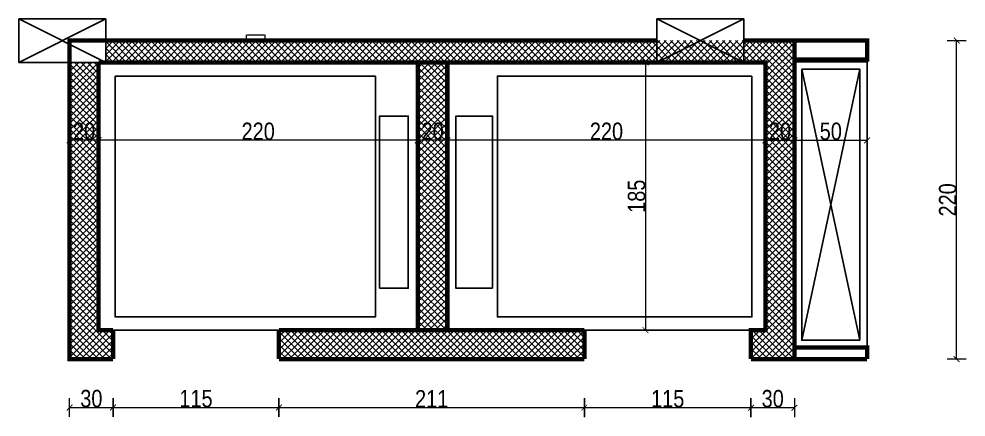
# Model space of a CAD drawing. Extents: x 250879 to 348495, y -51522 to -9360.
# Drawn here: x 297501 to 298155, y -10845 to -10570 of the extents above; entities that cross this region are included whole.
import ezdxf

# ---------------------------------------------------------------- set-up
doc = ezdxf.new("R2010")
doc.units = 0
doc.layers.get('DEFPOINTS').update_dxf_attribs({"color": 9, "linetype": 'CONTINUOUS'})
for name, color, linetype in [('AXIS', 1, 'CONTINUOUS'), ('COLUMN', 5, 'CONTINUOUS'), ('FURNITURE', 4, 'CONTINUOUS'), ('WALL', 7, 'CONTINUOUS')]:
    doc.layers.add(name, color=color, linetype=linetype)
doc.layers.add('dimention', color=151, linetype='CONTINUOUS', lineweight=13)
doc.layers.add('FURN', color=126, linetype='CONTINUOUS', lineweight=9)
doc.styles.add('yon', font='ARIALN.TTF')
doc.dimstyles.new('CM', dxfattribs={"dimscale": 0, "dimtxt": 12, "dimasz": 0.4, "dimexe": 50, "dimexo": 1000, "dimgap": 0.03, "dimtad": 1, "dimdec": 0, "dimzin": 0, "dimdsep": 46, "dimtxsty": 'yon', "dimblk": 'Ar thick3', "dimcen": 3, "dimdle": 8, "dimse1": 1, "dimse2": 1, "dimclrd": 8, "dimclre": 8, "dimclrt": 30, "dimadec": 0, "dimazin": 0, "dimtfac": 1, "dimtdec": 0, "dimtix": 1, "dimtmove": 1, "dimatfit": 3, "dimfxl": 50, "dimtolj": 1, "dimtzin": 0, "dimlwd": 9, "dimarcsym": 0})

# ---------------------------------------------------------------- blocks, each defined once
blk = doc.blocks.new('COLUMN')
at = {"layer": 'AXIS'}
for p, q in [((236924.7, -9644.26), (236984.7, -9674.26)), ((236984.7, -9644.26), (236924.7, -9674.26))]:
    blk.add_line(p, q, dxfattribs=at)
at = {"layer": 'COLUMN'}
blk.add_lwpolyline([(236924.7, -9644.26), (236984.7, -9644.26), (236984.7, -9674.26), (236924.7, -9674.26)], close=True, dxfattribs=at)
blk = doc.blocks.new('Ar thick3')
at = {"layer": 'dimention'}
blk.add_line((0, 16.2), (0, -16.2), dxfattribs=at)
at = {"layer": 'dimention', "const_width": 1.5}
blk.add_lwpolyline([(-5, -5.1), (5, 4.9)], dxfattribs=at)
blk = doc.blocks.new('*D1448')
at = {"layer": 'DEFPOINTS', "color": 0, "linetype": 'Continuous', "transparency": 16777216}
for p in [(297923.33, -10600.25), (297933.38, -10785.33), (297950.44, -10785.33)]:
    blk.add_point(p, dxfattribs=at)
at = {"layer": 'WALL', "color": 8, "linetype": 'Continuous', "lineweight": 9, "transparency": 16777216}
blk.add_line((297933.38, -10600.65), (297933.38, -10784.93), dxfattribs=at)
at = {"layer": 'WALL', "color": 8, "linetype": 'Continuous', "lineweight": 9, "transparency": 16777216, "xscale": 0.4, "yscale": 0.4, "zscale": 0.4}
for p, rotation in [((297933.38, -10600.25), 90), ((297933.38, -10785.33), 270)]:
    blk.add_blockref('Ar thick3', p, dxfattribs=dict(at, rotation=rotation))
at = {"layer": 'WALL', "color": 30, "linetype": 'Continuous', "transparency": 16777216, "insert": (297927.22, -10692.79), "char_height": 12, "attachment_point": 5, "rotation": 90, "style": 'yon'}
blk.add_mtext('\\A1;185', dxfattribs=at)
blk = doc.blocks.new('*D1449')
at = {"layer": 'DEFPOINTS', "color": 0, "linetype": 'Continuous', "transparency": 16777216}
for p in [(297796.6, -10648.32), (298016.21, -10648.32), (297796.6, -10654.13)]:
    blk.add_point(p, dxfattribs=at)
at = {"layer": 'WALL', "color": 8, "linetype": 'Continuous', "lineweight": 9, "transparency": 16777216}
blk.add_line((298015.81, -10654.13), (297797, -10654.13), dxfattribs=at)
at = {"layer": 'WALL', "color": 8, "linetype": 'Continuous', "lineweight": 9, "transparency": 16777216, "xscale": 0.4, "yscale": 0.4, "zscale": 0.4, "rotation": 180}
blk.add_blockref('Ar thick3', (297796.6, -10654.13), dxfattribs=at)
at = {"layer": 'WALL', "color": 8, "linetype": 'Continuous', "lineweight": 9, "transparency": 16777216, "xscale": 0.4, "yscale": 0.4, "zscale": 0.4}
blk.add_blockref('Ar thick3', (298016.21, -10654.13), dxfattribs=at)
at = {"layer": 'WALL', "color": 30, "linetype": 'Continuous', "transparency": 16777216, "insert": (297906.41, -10647.97), "char_height": 12, "attachment_point": 5, "style": 'yon'}
blk.add_mtext('\\A1;220', dxfattribs=at)
blk = doc.blocks.new('*D1450')
at = {"layer": 'DEFPOINTS', "color": 0, "linetype": 'Continuous', "transparency": 16777216}
for p in [(297796.6, -10648.32), (297776.11, -10654.13), (297776.11, -10674.62)]:
    blk.add_point(p, dxfattribs=at)
at = {"layer": 'WALL', "color": 8, "linetype": 'Continuous', "lineweight": 9, "transparency": 16777216}
blk.add_line((297796.2, -10654.13), (297776.51, -10654.13), dxfattribs=at)
at = {"layer": 'WALL', "color": 8, "linetype": 'Continuous', "lineweight": 9, "transparency": 16777216, "xscale": 0.4, "yscale": 0.4, "zscale": 0.4, "rotation": 180}
blk.add_blockref('Ar thick3', (297776.11, -10654.13), dxfattribs=at)
at = {"layer": 'WALL', "color": 8, "linetype": 'Continuous', "lineweight": 9, "transparency": 16777216, "xscale": 0.4, "yscale": 0.4, "zscale": 0.4}
blk.add_blockref('Ar thick3', (297796.6, -10654.13), dxfattribs=at)
at = {"layer": 'WALL', "color": 30, "linetype": 'Continuous', "transparency": 16777216, "insert": (297786.36, -10647.97), "char_height": 12, "attachment_point": 5, "style": 'yon'}
blk.add_mtext('\\A1;20', dxfattribs=at)
blk = doc.blocks.new('*D1451')
at = {"layer": 'DEFPOINTS', "color": 0, "linetype": 'Continuous', "transparency": 16777216}
for p in [(297555.69, -10654.13), (297555.69, -10659.91), (297776.11, -10674.62)]:
    blk.add_point(p, dxfattribs=at)
at = {"layer": 'WALL', "color": 8, "linetype": 'Continuous', "lineweight": 9, "transparency": 16777216}
blk.add_line((297775.71, -10654.13), (297556.09, -10654.13), dxfattribs=at)
at = {"layer": 'WALL', "color": 8, "linetype": 'Continuous', "lineweight": 9, "transparency": 16777216, "xscale": 0.4, "yscale": 0.4, "zscale": 0.4, "rotation": 180}
blk.add_blockref('Ar thick3', (297555.69, -10654.13), dxfattribs=at)
at = {"layer": 'WALL', "color": 8, "linetype": 'Continuous', "lineweight": 9, "transparency": 16777216, "xscale": 0.4, "yscale": 0.4, "zscale": 0.4}
blk.add_blockref('Ar thick3', (297776.11, -10654.13), dxfattribs=at)
at = {"layer": 'WALL', "color": 30, "linetype": 'Continuous', "transparency": 16777216, "insert": (297665.9, -10647.97), "char_height": 12, "attachment_point": 5, "style": 'yon'}
blk.add_mtext('\\A1;220', dxfattribs=at)
blk = doc.blocks.new('*D1452')
at = {"layer": 'DEFPOINTS', "color": 0, "linetype": 'Continuous', "transparency": 16777216}
for p in [(298016.21, -10654.13), (298036.21, -10654.13), (298036.21, -10654.13)]:
    blk.add_point(p, dxfattribs=at)
at = {"layer": 'WALL', "color": 8, "linetype": 'Continuous', "lineweight": 9, "transparency": 16777216}
blk.add_line((298016.61, -10654.13), (298035.81, -10654.13), dxfattribs=at)
at = {"layer": 'WALL', "color": 8, "linetype": 'Continuous', "lineweight": 9, "transparency": 16777216, "xscale": 0.4, "yscale": 0.4, "zscale": 0.4, "rotation": 180}
blk.add_blockref('Ar thick3', (298016.21, -10654.13), dxfattribs=at)
at = {"layer": 'WALL', "color": 8, "linetype": 'Continuous', "lineweight": 9, "transparency": 16777216, "xscale": 0.4, "yscale": 0.4, "zscale": 0.4}
blk.add_blockref('Ar thick3', (298036.21, -10654.13), dxfattribs=at)
at = {"layer": 'WALL', "color": 30, "linetype": 'Continuous', "transparency": 16777216, "insert": (298026.21, -10647.97), "char_height": 12, "attachment_point": 5, "style": 'yon'}
blk.add_mtext('\\A1;20', dxfattribs=at)
blk = doc.blocks.new('*D1453')
at = {"layer": 'DEFPOINTS', "color": 0, "linetype": 'Continuous', "transparency": 16777216}
for p in [(298036.21, -10654.13), (298086.38, -10654.13), (298086.38, -10654.13)]:
    blk.add_point(p, dxfattribs=at)
at = {"layer": 'WALL', "color": 8, "linetype": 'Continuous', "lineweight": 9, "transparency": 16777216}
blk.add_line((298036.61, -10654.13), (298085.98, -10654.13), dxfattribs=at)
at = {"layer": 'WALL', "color": 8, "linetype": 'Continuous', "lineweight": 9, "transparency": 16777216, "xscale": 0.4, "yscale": 0.4, "zscale": 0.4, "rotation": 180}
blk.add_blockref('Ar thick3', (298036.21, -10654.13), dxfattribs=at)
at = {"layer": 'WALL', "color": 8, "linetype": 'Continuous', "lineweight": 9, "transparency": 16777216, "xscale": 0.4, "yscale": 0.4, "zscale": 0.4}
blk.add_blockref('Ar thick3', (298086.38, -10654.13), dxfattribs=at)
at = {"layer": 'WALL', "color": 30, "linetype": 'Continuous', "transparency": 16777216, "insert": (298061.3, -10647.97), "char_height": 12, "attachment_point": 5, "style": 'yon'}
blk.add_mtext('\\A1;50', dxfattribs=at)
blk = doc.blocks.new('*D1454')
at = {"layer": 'DEFPOINTS', "color": 0, "linetype": 'Continuous', "transparency": 16777216}
for p in [(298086.38, -10585.25), (298148.23, -10585.25), (298086.38, -10805.33)]:
    blk.add_point(p, dxfattribs=at)
at = {"layer": 'WALL', "color": 8, "linetype": 'Continuous', "lineweight": 9, "transparency": 16777216}
blk.add_line((298148.23, -10804.93), (298148.23, -10585.65), dxfattribs=at)
at = {"layer": 'WALL', "color": 8, "linetype": 'Continuous', "lineweight": 9, "transparency": 16777216, "xscale": 0.4, "yscale": 0.4, "zscale": 0.4}
for p, rotation in [((298148.23, -10585.25), 90), ((298148.23, -10805.33), 270)]:
    blk.add_blockref('Ar thick3', p, dxfattribs=dict(at, rotation=rotation))
at = {"layer": 'WALL', "color": 30, "linetype": 'Continuous', "transparency": 16777216, "insert": (298142.08, -10695.29), "char_height": 12, "attachment_point": 5, "rotation": 90, "style": 'yon'}
blk.add_mtext('\\A1;220', dxfattribs=at)
blk = doc.blocks.new('*D1442')
at = {"layer": 'DEFPOINTS', "color": 0, "linetype": 'Continuous', "transparency": 16777216}
for p in [(298006.21, -10805.33), (298036.21, -10805.33), (298006.21, -10838.9)]:
    blk.add_point(p, dxfattribs=at)
at = {"layer": 'WALL', "color": 8, "linetype": 'Continuous', "lineweight": 9, "transparency": 16777216}
blk.add_line((298035.81, -10838.9), (298006.61, -10838.9), dxfattribs=at)
at = {"layer": 'WALL', "color": 8, "linetype": 'Continuous', "lineweight": 9, "transparency": 16777216, "xscale": 0.4, "yscale": 0.4, "zscale": 0.4, "rotation": 180}
blk.add_blockref('Ar thick3', (298006.21, -10838.9), dxfattribs=at)
at = {"layer": 'WALL', "color": 8, "linetype": 'Continuous', "lineweight": 9, "transparency": 16777216, "xscale": 0.4, "yscale": 0.4, "zscale": 0.4}
blk.add_blockref('Ar thick3', (298036.21, -10838.9), dxfattribs=at)
at = {"layer": 'WALL', "color": 30, "linetype": 'Continuous', "transparency": 16777216, "insert": (298021.21, -10832.74), "char_height": 12, "attachment_point": 5, "style": 'yon'}
blk.add_mtext('\\A1;30', dxfattribs=at)
blk = doc.blocks.new('*D1443')
at = {"layer": 'DEFPOINTS', "color": 0, "linetype": 'Continuous', "transparency": 16777216}
for p in [(297891.17, -10805.33), (298006.21, -10805.33), (297891.17, -10838.9)]:
    blk.add_point(p, dxfattribs=at)
at = {"layer": 'WALL', "color": 8, "linetype": 'Continuous', "lineweight": 9, "transparency": 16777216}
blk.add_line((298005.81, -10838.9), (297891.57, -10838.9), dxfattribs=at)
at = {"layer": 'WALL', "color": 8, "linetype": 'Continuous', "lineweight": 9, "transparency": 16777216, "xscale": 0.4, "yscale": 0.4, "zscale": 0.4, "rotation": 180}
blk.add_blockref('Ar thick3', (297891.17, -10838.9), dxfattribs=at)
at = {"layer": 'WALL', "color": 8, "linetype": 'Continuous', "lineweight": 9, "transparency": 16777216, "xscale": 0.4, "yscale": 0.4, "zscale": 0.4}
blk.add_blockref('Ar thick3', (298006.21, -10838.9), dxfattribs=at)
at = {"layer": 'WALL', "color": 30, "linetype": 'Continuous', "transparency": 16777216, "insert": (297948.69, -10832.74), "char_height": 12, "attachment_point": 5, "style": 'yon'}
blk.add_mtext('\\A1;115', dxfattribs=at)
blk = doc.blocks.new('*D1444')
at = {"layer": 'DEFPOINTS', "color": 0, "linetype": 'Continuous', "transparency": 16777216}
for p in [(297535.69, -10654.13), (297535.69, -10654.13), (297555.69, -10654.13)]:
    blk.add_point(p, dxfattribs=at)
at = {"layer": 'WALL', "color": 8, "linetype": 'Continuous', "lineweight": 9, "transparency": 16777216}
blk.add_line((297555.29, -10654.13), (297536.09, -10654.13), dxfattribs=at)
at = {"layer": 'WALL', "color": 8, "linetype": 'Continuous', "lineweight": 9, "transparency": 16777216, "xscale": 0.4, "yscale": 0.4, "zscale": 0.4, "rotation": 180}
blk.add_blockref('Ar thick3', (297535.69, -10654.13), dxfattribs=at)
at = {"layer": 'WALL', "color": 8, "linetype": 'Continuous', "lineweight": 9, "transparency": 16777216, "xscale": 0.4, "yscale": 0.4, "zscale": 0.4}
blk.add_blockref('Ar thick3', (297555.69, -10654.13), dxfattribs=at)
at = {"layer": 'WALL', "color": 30, "linetype": 'Continuous', "transparency": 16777216, "insert": (297545.69, -10647.97), "char_height": 12, "attachment_point": 5, "style": 'yon'}
blk.add_mtext('\\A1;20', dxfattribs=at)
blk = doc.blocks.new('*D1445')
at = {"layer": 'DEFPOINTS', "color": 0, "linetype": 'Continuous', "transparency": 16777216}
for p in [(297535.69, -10816.26), (297565.69, -10816.26), (297565.69, -10838.82)]:
    blk.add_point(p, dxfattribs=at)
at = {"layer": 'WALL', "color": 8, "linetype": 'Continuous', "lineweight": 9, "transparency": 16777216}
blk.add_line((297536.09, -10838.82), (297565.29, -10838.82), dxfattribs=at)
at = {"layer": 'WALL', "color": 8, "linetype": 'Continuous', "lineweight": 9, "transparency": 16777216, "xscale": 0.4, "yscale": 0.4, "zscale": 0.4, "rotation": 180}
blk.add_blockref('Ar thick3', (297535.69, -10838.82), dxfattribs=at)
at = {"layer": 'WALL', "color": 8, "linetype": 'Continuous', "lineweight": 9, "transparency": 16777216, "xscale": 0.4, "yscale": 0.4, "zscale": 0.4}
blk.add_blockref('Ar thick3', (297565.69, -10838.82), dxfattribs=at)
at = {"layer": 'WALL', "color": 30, "linetype": 'Continuous', "transparency": 16777216, "insert": (297550.69, -10832.66), "char_height": 12, "attachment_point": 5, "style": 'yon'}
blk.add_mtext('\\A1;30', dxfattribs=at)
blk = doc.blocks.new('*D1446')
at = {"layer": 'DEFPOINTS', "color": 0, "linetype": 'Continuous', "transparency": 16777216}
for p in [(297680.23, -10805.33), (297565.69, -10816.26), (297680.23, -10838.82)]:
    blk.add_point(p, dxfattribs=at)
at = {"layer": 'WALL', "color": 8, "linetype": 'Continuous', "lineweight": 9, "transparency": 16777216}
blk.add_line((297566.09, -10838.82), (297679.83, -10838.82), dxfattribs=at)
at = {"layer": 'WALL', "color": 8, "linetype": 'Continuous', "lineweight": 9, "transparency": 16777216, "xscale": 0.4, "yscale": 0.4, "zscale": 0.4, "rotation": 180}
blk.add_blockref('Ar thick3', (297565.69, -10838.82), dxfattribs=at)
at = {"layer": 'WALL', "color": 8, "linetype": 'Continuous', "lineweight": 9, "transparency": 16777216, "xscale": 0.4, "yscale": 0.4, "zscale": 0.4}
blk.add_blockref('Ar thick3', (297680.23, -10838.82), dxfattribs=at)
at = {"layer": 'WALL', "color": 30, "linetype": 'Continuous', "transparency": 16777216, "insert": (297622.96, -10832.66), "char_height": 12, "attachment_point": 5, "style": 'yon'}
blk.add_mtext('\\A1;115', dxfattribs=at)
blk = doc.blocks.new('*D1447')
at = {"layer": 'DEFPOINTS', "color": 0, "linetype": 'Continuous', "transparency": 16777216}
for p in [(297680.23, -10805.33), (297891.17, -10816.26), (297891.17, -10838.82)]:
    blk.add_point(p, dxfattribs=at)
at = {"layer": 'WALL', "color": 8, "linetype": 'Continuous', "lineweight": 9, "transparency": 16777216}
blk.add_line((297680.63, -10838.82), (297890.77, -10838.82), dxfattribs=at)
at = {"layer": 'WALL', "color": 8, "linetype": 'Continuous', "lineweight": 9, "transparency": 16777216, "xscale": 0.4, "yscale": 0.4, "zscale": 0.4, "rotation": 180}
blk.add_blockref('Ar thick3', (297680.23, -10838.82), dxfattribs=at)
at = {"layer": 'WALL', "color": 8, "linetype": 'Continuous', "lineweight": 9, "transparency": 16777216, "xscale": 0.4, "yscale": 0.4, "zscale": 0.4}
blk.add_blockref('Ar thick3', (297891.17, -10838.82), dxfattribs=at)
at = {"layer": 'WALL', "color": 30, "linetype": 'Continuous', "transparency": 16777216, "insert": (297785.7, -10832.76), "char_height": 12, "attachment_point": 5, "style": 'yon'}
blk.add_mtext('\\A1;211', dxfattribs=at)
blk = doc.blocks.new('LIFTG')
at = {"layer": 'AXIS'}
h = blk.add_hatch(dxfattribs=at)
h.set_pattern_fill('ANSI37', color=256, style=0)
h.set_pattern_definition([(45, (0, 7293.6753), (-2.24506403, 2.24506403), []), (135, (0, 7293.6753), (-2.24506403, -2.24506403), [])])
h.paths.add_polyline_path([(298036.21, -10599.99), (298036.21, -10585.25), (298001.17, -10585.25), (298001.17, -10600.25), (298016.21, -10600.25), (298016.21, -10785.33), (298036.21, -10785.33)])
h.paths.add_polyline_path([(298036.21, -10785.33), (298006.21, -10785.33), (298006.21, -10805.33), (298036.21, -10805.33)])
h.paths.add_polyline_path([(297941.17, -10585.25), (297775.93, -10585.25), (297775.93, -10600.25), (297941.17, -10600.25)])
h.paths.add_polyline_path([(297971.17, -10585.25), (297941.17, -10585.25), (297941.17, -10600.25)])
h.paths.add_polyline_path([(297971.17, -10585.25), (297941.17, -10600.25), (297971.17, -10600.25)], flags=17)
h.paths.add_polyline_path([(297971.17, -10585.25), (297971.17, -10600.25), (298001.17, -10600.25)])
h.paths.add_polyline_path([(298001.17, -10585.25), (297971.17, -10585.25), (298001.17, -10600.25)])
h.paths.add_polyline_path([(297796.52, -10600.25), (297776.11, -10600.25), (297776.11, -10785.33), (297796.52, -10785.33)])
h.paths.add_polyline_path([(297891.17, -10785.33), (297775.93, -10785.33), (297775.93, -10805.33), (297891.17, -10805.33)])
h.paths.add_polyline_path([(297775.93, -10785.33), (297680.23, -10785.33), (297680.23, -10805.33), (297775.93, -10805.33)])
h.paths.add_polyline_path([(297775.93, -10585.25), (297560.69, -10585.25), (297560.69, -10600.25), (297775.93, -10600.25)])
h.paths.add_polyline_path([(297555.69, -10600.25), (297535.69, -10600.25), (297535.69, -10785.33), (297555.69, -10785.33)])
h.paths.add_polyline_path([(297565.69, -10785.33), (297555.69, -10785.33), (297535.69, -10785.33), (297535.69, -10805.33), (297565.69, -10805.33)])
h.paths.add_polyline_path([(297796.96, -10591.75), (297825.65, -10591.75), (297825.65, -10614.7), (297796.96, -10614.7)], flags=9)
h.paths.add_polyline_path([(297535.58, -10638.85), (297555.81, -10638.85), (297555.81, -10657.1), (297535.58, -10657.1)], flags=9)
at = {"layer": 'FURN'}
for p, q in [((297657.79, -10585.25), (297657.79, -10581.23)), ((297658.29, -10581.25), (297670.29, -10581.25)), ((297670.79, -10585.25), (297670.79, -10581.23))]:
    blk.add_line(p, q, dxfattribs=at)
at = {"layer": 'FURNITURE'}
for p, q in [((298081.38, -10604.99), (298041.21, -10792.33)), ((298041.21, -10604.99), (298081.38, -10792.33)), ((297680.23, -10785.33), (297565.69, -10785.33)), ((298006.21, -10785.33), (297891.17, -10785.33))]:
    blk.add_line(p, q, dxfattribs=at)
for points in [[(298086.38, -10797.33), (298036.21, -10797.33), (298036.21, -10599.99), (298086.38, -10599.99)], [(298081.38, -10792.33), (298041.21, -10792.33), (298041.21, -10604.99), (298081.38, -10604.99)]]:
    blk.add_lwpolyline(points, close=True, dxfattribs=at)
at = {"layer": 'FURNITURE', "ltscale": 3}
for points in [[(297567.07, -10609.75), (297746.83, -10609.75), (297746.83, -10776.2), (297567.07, -10776.2)], [(298006.82, -10609.75), (297831.09, -10609.75), (297831.09, -10776.2), (298006.82, -10776.2)], [(297749.75, -10756.35), (297769.52, -10756.35), (297769.52, -10637.41), (297749.75, -10637.41)], [(297827.71, -10756.35), (297802.44, -10756.35), (297802.44, -10637.41), (297827.71, -10637.41)]]:
    blk.add_lwpolyline(points, close=True, dxfattribs=at)
at = {"layer": 'WALL', "ltscale": 3}
blk.add_line((297560.69, -10585.25), (297941.17, -10585.25), dxfattribs=at)
blk.add_line((297560.69, -10585.25), (297941.17, -10585.25), dxfattribs=at)
blk.add_line((297560.69, -10585.25), (297941.17, -10585.25), dxfattribs=at)
at = {"layer": 'WALL', "linetype": 'Continuous', "const_width": 3}
for points in [[(297535.69, -10785.33), (297535.69, -10785.33), (297535.69, -10585.25), (297941.17, -10585.25)], [(297560.69, -10585.25), (297941.17, -10585.25)], [(297560.69, -10585.25), (297941.17, -10585.25)], [(298001.17, -10585.25), (298036.21, -10585.25), (298036.21, -10805.33), (298006.21, -10805.33)], [(298036.21, -10598.25), (298086.38, -10598.25), (298086.38, -10585.25), (298036.21, -10585.25)], [(297565.69, -10805.33), (297535.69, -10805.33), (297535.69, -10600.25)], [(297555.69, -10600.25), (297555.69, -10785.33)], [(297555.69, -10600.25), (298016.21, -10600.25), (298016.21, -10785.33), (298006.21, -10785.33)], [(297565.69, -10785.33), (297555.69, -10785.33), (297555.69, -10600.25)], [(297776.11, -10600.25), (297776.11, -10785.33)], [(297796.52, -10600.25), (297796.52, -10785.33)], [(297555.69, -10785.33), (297565.69, -10785.33)], [(297565.69, -10785.33), (297565.69, -10805.33)], [(297891.17, -10785.33), (297680.23, -10785.33)], [(297680.23, -10785.33), (297680.23, -10805.33)], [(297891.17, -10785.33), (297891.17, -10805.33)], [(298006.21, -10785.33), (298006.21, -10805.33)], [(298016.21, -10785.33), (298006.21, -10785.33), (298006.21, -10805.33)], [(297891.17, -10805.33), (297680.23, -10805.33)], [(298036.21, -10805.33), (298086.38, -10805.33)]]:
    blk.add_lwpolyline(points, dxfattribs=at)
at = {"layer": 'WALL', "color": 6, "linetype": 'Continuous', "const_width": 3}
for points in [[(298078.38, -10598.25), (298036.21, -10598.25)], [(298086.38, -10805.33), (298086.38, -10797.33), (298036.21, -10797.33)], [(298078.38, -10805.33), (298036.21, -10805.33)]]:
    blk.add_lwpolyline(points, dxfattribs=at)
at = {"layer": 'WALL', "linetype": 'Continuous'}
for p in [(60575.99, -926), (61016.47, -926)]:
    blk.add_blockref('COLUMN', p, dxfattribs=at)
for base, p1, p2, picture, middle in [((298148.23, -10585.25), (298086.38, -10805.33), (298086.38, -10585.25), '*D1454', (298142.08, -10695.29)), ((297933.38, -10785.33), (297923.33, -10600.25), (297950.44, -10785.33), '*D1448', (297927.22, -10692.79))]:
    dim = blk.add_linear_dim(base=base, p1=p1, p2=p2, angle=90, dimstyle='CM', override={"dimscale": 1}, dxfattribs=at)
    dim.commit()
    dim.dimension.update_dxf_attribs({"geometry": picture, "text_midpoint": middle})
for base, p1, p2, picture, middle in [((297535.69, -10654.13), (297555.69, -10654.13), (297535.69, -10654.13), '*D1444', (297545.69, -10647.97)), ((297555.69, -10654.13), (297776.11, -10674.62), (297555.69, -10659.91), '*D1451', (297665.9, -10647.97)), ((297776.11, -10654.13), (297796.6, -10648.32), (297776.11, -10674.62), '*D1450', (297786.36, -10647.97)), ((297796.6, -10654.13), (298016.21, -10648.32), (297796.6, -10648.32), '*D1449', (297906.41, -10647.97)), ((298036.21, -10654.13), (298016.21, -10654.13), (298036.21, -10654.13), '*D1452', (298026.21, -10647.97)), ((298086.38, -10654.13), (298036.21, -10654.13), (298086.38, -10654.13), '*D1453', (298061.3, -10647.97)), ((297680.23, -10838.82), (297565.69, -10816.26), (297680.23, -10805.33), '*D1446', (297622.96, -10832.66)), ((297891.17, -10838.82), (297680.23, -10805.33), (297891.17, -10816.26), '*D1447', (297785.7, -10832.76)), ((297891.17, -10838.9), (298006.21, -10805.33), (297891.17, -10805.33), '*D1443', (297948.69, -10832.74)), ((298006.21, -10838.9), (298036.21, -10805.33), (298006.21, -10805.33), '*D1442', (298021.21, -10832.74)), ((297565.69, -10838.82), (297535.69, -10816.26), (297565.69, -10816.26), '*D1445', (297550.69, -10832.66))]:
    dim = blk.add_linear_dim(base=base, p1=p1, p2=p2, dimstyle='CM', override={"dimscale": 1}, dxfattribs=at)
    dim.commit()
    dim.dimension.update_dxf_attribs({"geometry": picture, "text_midpoint": middle})

msp = doc.modelspace()

# ---------------------------------------------------------------- block references
at = {"layer": 'WALL', "linetype": 'Continuous'}
msp.add_blockref('LIFTG', (0, 0), dxfattribs=at)

doc.saveas('drawing.dxf')
